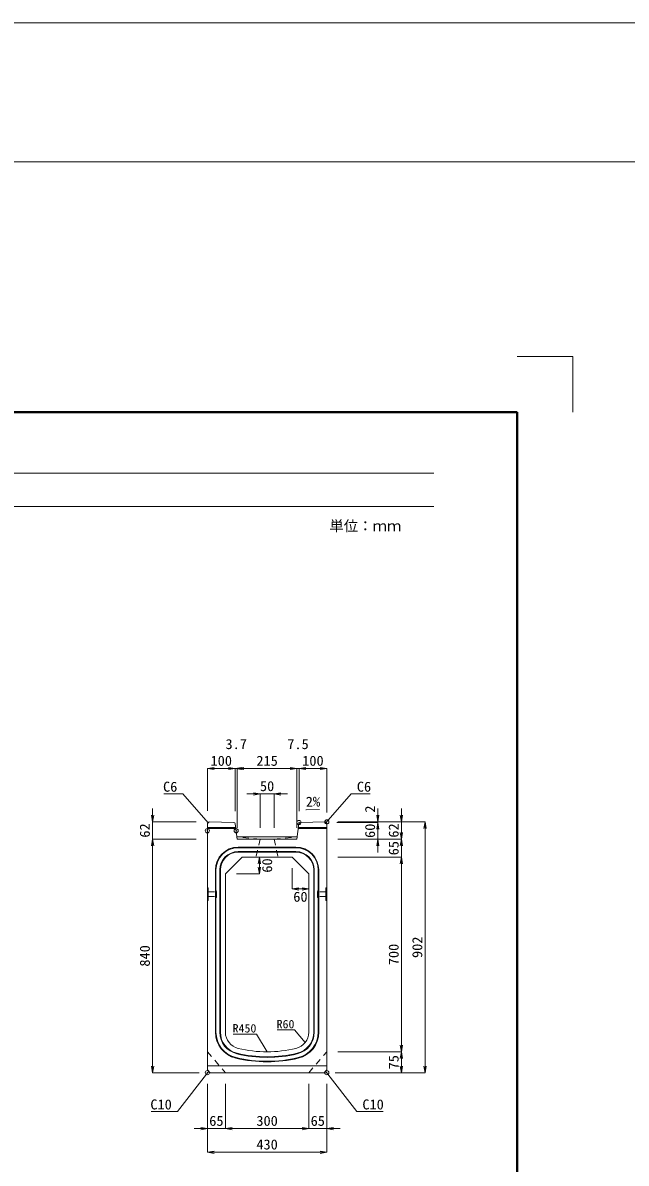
# Model space of a CAD drawing. Units: millimetres at full size; some dimension numbers follow another scale. Extents: x -1267 to 18002, y -8037 to 14483.
# Drawn here: x 6421 to 8593, y 10382 to 14483 of the extents above; entities that cross this region are included whole.
import ezdxf
from ezdxf.enums import TextEntityAlignment as Align

# ---------------------------------------------------------------- set-up
doc = ezdxf.new("R2010")
doc.units = ezdxf.units.MM
doc.header["$LTSCALE"] = 30
doc.header["$PDMODE"] = 32
doc.header["$PDSIZE"] = 15
doc.linetypes.add('USER1', pattern=[1.35, 0.75, -0.6])
for name, color, linetype, lineweight in [('0_2', 5, 'Continuous', 13), ('Defpoints_3', 1, 'Continuous', 13), ('インサート', 3, 'USER1', 9), ('図枠', 7, 'Continuous', 5), ('寸法線', 7, 'Continuous', 13), ('引出線', 4, 'Continuous', 13), ('排水孔', 30, 'USER1', 9), ('本体', 2, 'Continuous', 13), ('目地', 132, 'Continuous', 5), ('補助線', 8, 'Continuous', 13)]:
    doc.layers.add(name, color=color, linetype=linetype, lineweight=lineweight)
doc.styles.add('ＭＳ ゴシック', font='')
doc.styles.add('ＭＳ 明朝', font='')
doc.styles.get('ＭＳ ゴシック').set_extended_font_data('MS Gothic')
doc.styles.get('ＭＳ 明朝').set_extended_font_data('MS Mincho')

# ---------------------------------------------------------------- blocks, each defined once
blk = doc.blocks.new('open_arrow')
at = {"color": 0, "linetype": 'Continuous', "lineweight": -2}
blk.add_lwpolyline([(7.5, 1.25), (0, 0), (7.5, -1.25)], dxfattribs=at)

msp = doc.modelspace()

# ---------------------------------------------------------------- linework, layer by layer
at = {"layer": '0_2'}
for p, q in [((-1267.22, 14483.45), (18001.66, 14483.45)), ((-1267.22, 13983.45), (18001.66, 13983.45))]:
    msp.add_line(p, q, dxfattribs=at)
at = {"layer": 'Defpoints_3'}
for p in [(8200, 13283.37), (8400, 13083.37)]:
    msp.add_line(p, (8400, 13283.37), dxfattribs=at)
at = {"layer": 'インサート'}
for p, q in [((7118.2, 11362.21), (7115.2, 11362.21)), ((7115.2, 11362.21), (7115.2, 11337.21)), ((7118.2, 11337.21), (7118.2, 11362.21)), ((7481.8, 11362.21), (7484.8, 11362.21)), ((7481.8, 11337.21), (7481.8, 11362.21)), ((7484.8, 11362.21), (7484.8, 11337.21)), ((7088.2, 11358.21), (7115.2, 11358.21)), ((7088.2, 11358.21), (7088.2, 11341.21)), ((7088.2, 11341.21), (7115.2, 11341.21)), ((7115.2, 11337.21), (7118.2, 11337.21)), ((7484.8, 11337.21), (7481.8, 11337.21)), ((7511.8, 11358.21), (7484.8, 11358.21)), ((7511.8, 11341.21), (7484.8, 11341.21)), ((7511.8, 11358.21), (7511.8, 11341.21))]:
    msp.add_line(p, q, dxfattribs=at)
at = {"layer": '図枠', "lineweight": 40}
for p in [(400, 13083.37), (8200, 7543.37)]:
    msp.add_line(p, (8200, 13083.37), dxfattribs=at)
at = {"layer": '図枠', "lineweight": 13}
for p, q in [((700, 12863.37), (7900, 12863.37)), ((700, 12743.37), (7900, 12743.37))]:
    msp.add_line(p, q, dxfattribs=at)
at = {"layer": '寸法線'}
for p, q in [((7085, 11801.45), (7233, 11801.45)), ((7085, 11649.71), (7085, 11801.45)), ((7137, 11801.45), (7240.5, 11801.45)), ((7185, 11647.71), (7185, 11801.45)), ((7185, 11647.71), (7185, 11801.45)), ((7192.5, 11587.71), (7192.5, 11801.45)), ((7192.5, 11801.45), (7407.5, 11801.45)), ((7192.5, 11587.71), (7192.5, 11801.45)), ((7359.5, 11801.45), (7463, 11801.45)), ((7407.5, 11587.71), (7407.5, 11801.45)), ((7407.5, 11587.71), (7407.5, 11801.45)), ((7415, 11647.71), (7415, 11801.45)), ((7415, 11801.45), (7515, 11801.45)), ((7415, 11647.71), (7415, 11801.45)), ((7515, 11643.71), (7515, 11801.45)), ((7227, 11710.26), (7373, 11710.26)), ((7275, 11587.71), (7275, 11710.26)), ((7325, 11587.71), (7325, 11710.26)), ((6887.87, 11499.71), (6887.87, 11657.71)), ((7698.51, 11559.71), (7698.51, 11657.71)), ((7783.51, 11499.71), (7783.51, 11657.71)), ((7045, 11609.71), (6887.87, 11609.71)), ((7550.92, 11607.71), (7698.51, 11607.71)), ((7550.92, 11607.71), (7698.51, 11607.71)), ((7555, 11609.71), (7783.51, 11609.71)), ((7555, 11609.71), (7868.51, 11609.71)), ((7555, 11609.71), (7698.51, 11609.71)), ((7698.51, 11499.71), (7698.51, 11607.71)), ((7868.51, 10707.71), (7868.51, 11609.71)), ((7783.51, 11434.71), (7783.51, 11595.71)), ((6887.87, 10707.71), (6887.87, 11547.71)), ((7045, 11547.71), (6887.87, 11547.71)), ((7045, 11547.71), (6887.87, 11547.71)), ((7555, 11547.71), (7783.51, 11547.71)), ((7555, 11547.71), (7783.51, 11547.71)), ((7555, 11547.71), (7698.51, 11547.71)), ((7272.17, 11422.71), (7272.17, 11482.71)), ((7390, 11442.71), (7390, 11368.48)), ((7555, 11482.71), (7783.51, 11482.71)), ((7555, 11482.71), (7783.51, 11482.71)), ((7783.51, 10782.71), (7783.51, 11482.71)), ((7190, 11422.71), (7272.17, 11422.71)), ((7390, 11368.48), (7450, 11368.48)), ((7555, 10782.71), (7783.51, 10782.71)), ((7555, 10782.71), (7783.51, 10782.71)), ((7783.51, 10707.71), (7783.51, 10782.71)), ((7055, 10707.71), (6887.87, 10707.71)), ((7545, 10707.71), (7783.51, 10707.71)), ((7545, 10707.71), (7868.51, 10707.71)), ((7085, 10667.71), (7085, 10506.55)), ((7085, 10667.71), (7085, 10421.55)), ((7150, 10667.71), (7150, 10506.55)), ((7150, 10667.71), (7150, 10506.55)), ((7450, 10667.71), (7450, 10506.55)), ((7450, 10667.71), (7450, 10506.55)), ((7515, 10667.71), (7515, 10506.55)), ((7515, 10667.71), (7515, 10421.55)), ((7037, 10506.55), (7198, 10506.55)), ((7150, 10506.55), (7450, 10506.55)), ((7402, 10506.55), (7563, 10506.55)), ((7085, 10421.55), (7515, 10421.55))]:
    msp.add_line(p, q, dxfattribs=at)
at = {"layer": '引出線'}
for points in [[(7088, 11606.65), (6996.97, 11710.97), (6928.62, 11710.97)], [(7512, 11606.65), (7603.03, 11710.97), (7671.38, 11710.97)], [(7439.91, 11653.15), (7488.62, 11654.13), (7439.88, 11653.15)], [(7300, 10782.71), (7261.49, 10846.26), (7177.31, 10846.26)], [(7437.07, 10816.03), (7398.48, 10861.43), (7336.25, 10861.43)], [(7090, 10712.71), (6977.02, 10568.28), (6882.35, 10568.28)], [(7510, 10712.71), (7622.98, 10568.28), (7717.65, 10568.28)]]:
    msp.add_lwpolyline(points, dxfattribs=at)
at = {"layer": '排水孔'}
for p, q in [((7275, 11547.71), (7191.5, 11555.71)), ((7275, 11547.71), (7260, 11482.71)), ((7325, 11547.71), (7408.5, 11555.71)), ((7325, 11547.71), (7340, 11482.71))]:
    msp.add_line(p, q, dxfattribs=at)
at = {"layer": '本体'}
for p, q in [((7091, 11609.59), (7085, 11603.71)), ((7091, 11609.59), (7179.81, 11607.81)), ((7509, 11609.59), (7420.19, 11607.81)), ((7509, 11609.59), (7515, 11603.71)), ((7085, 11603.71), (7085, 10717.71)), ((7192.5, 11547.71), (7185.64, 11602.56)), ((7407.5, 11547.71), (7414.36, 11602.56)), ((7515, 10717.71), (7515, 11603.71)), ((7192.5, 11547.71), (7407.5, 11547.71)), ((7150, 11422.71), (7210, 11482.71)), ((7210, 11482.71), (7390, 11482.71)), ((7390, 11482.71), (7450, 11422.71)), ((7150, 11422.71), (7150, 10853.24)), ((7450, 10853.24), (7450, 11422.71)), ((7085, 10717.71), (7095, 10707.71)), ((7095, 10707.71), (7505, 10707.71)), ((7505, 10707.71), (7515, 10717.71))]:
    msp.add_line(p, q, dxfattribs=at)
at = {"layer": '本体', "lineweight": 9}
for p, q in [((7191.5, 11555.71), (7408.5, 11555.71)), ((7085, 11374.21), (7088.2, 11372.21)), ((7088.2, 11372.21), (7088.2, 11327.21)), ((7515, 11374.21), (7511.8, 11372.21)), ((7511.8, 11372.21), (7511.8, 11327.21)), ((7088.2, 11327.21), (7085, 11325.21)), ((7511.8, 11327.21), (7515, 11325.21)), ((7085, 10732.71), (7515, 10732.71))]:
    msp.add_line(p, q, dxfattribs=at)
at = {"layer": '本体', "linetype": 'USER1', "lineweight": 9}
for p, q in [((7085, 10782.71), (7150, 10707.71)), ((7450, 10707.71), (7515, 10782.71))]:
    msp.add_line(p, q, dxfattribs=at)
at = {"layer": '本体'}
for centre, radius, start, end in [((7179.69, 11601.81), 6, 7.12502, 88.85424), ((7420.31, 11601.81), 6, 91.14576, 172.87498), ((7210, 10853.24), 60, 180, 256.65764), ((7390, 10853.24), 60, 283.34236, 0), ((7300, 11232.71), 450, 256.65764, 283.34236)]:
    msp.add_arc(centre, radius, start, end, dxfattribs=at)
at = {"layer": '目地'}
for p, q in [((7085, 11589.71), (7187.25, 11589.71)), ((7085, 11585.71), (7187.75, 11585.71)), ((7515, 11585.71), (7412.25, 11585.71)), ((7515, 11589.71), (7412.75, 11589.71)), ((7404, 11518.71), (7196, 11518.71)), ((7404, 11516.71), (7196, 11516.71)), ((7404, 11502.71), (7196, 11502.71)), ((7404, 11500.71), (7196, 11500.71)), ((7114, 11436.71), (7114, 10853.24)), ((7116, 11436.71), (7116, 10853.24)), ((7130, 11436.71), (7130, 10853.24)), ((7132, 11436.71), (7132, 10853.24)), ((7468, 10853.24), (7468, 11436.71)), ((7470, 10853.24), (7470, 11436.71)), ((7484, 10853.24), (7484, 11436.71)), ((7486, 10853.24), (7486, 11436.71))]:
    msp.add_line(p, q, dxfattribs=at)
for centre, radius, start, end in [((7196, 11436.71), 82, 90, 180), ((7196, 11436.71), 80, 90, 180), ((7196, 11436.71), 66, 90, 180), ((7196, 11436.71), 64, 90, 180), ((7404, 11436.71), 82, 0, 90), ((7404, 11436.71), 80, 0, 90), ((7404, 11436.71), 66, 0, 90), ((7404, 11436.71), 64, 0, 90), ((7210, 10853.24), 96, 180, 256.65764), ((7210, 10853.24), 94, 180, 256.65764), ((7210, 10853.24), 80, 180, 256.65764), ((7210, 10853.24), 78, 180, 256.65764), ((7390, 10853.24), 78, 283.34236, 360), ((7390, 10853.24), 80, 283.34236, 360), ((7390, 10853.24), 94, 283.34236, 0), ((7390, 10853.24), 96, 283.34236, 0), ((7300, 11232.71), 486, 256.65764, 283.34236), ((7300, 11232.71), 484, 256.65764, 283.34236), ((7300, 11232.71), 470, 256.65764, 283.34236), ((7300, 11232.71), 468, 256.65764, 283.34236)]:
    msp.add_arc(centre, radius, start, end, dxfattribs=at)
at = {"layer": '補助線'}
for p in [(7415, 11607.71), (7515, 11609.71), (7085, 11577.71), (7188.75, 11577.71), (7085, 10707.71), (7515, 10707.71)]:
    msp.add_point(p, dxfattribs=at)

# ---------------------------------------------------------------- block references
at = {"layer": '寸法線', "xscale": 3.2, "yscale": 3.2}
for p in [(7085, 11801.45), (7185, 11801.45), (7192.5, 11801.45), (7192.5, 11801.45), (7415, 11801.45), (7415, 11801.45), (7325, 11710.26), (7390, 11368.48), (7150, 10506.55), (7150, 10506.55), (7515, 10506.55), (7085, 10421.55)]:
    msp.add_blockref('open_arrow', p, dxfattribs=at)
for p, rotation in [((7185, 11801.45), 180), ((7407.5, 11801.45), 180), ((7407.5, 11801.45), 180), ((7515, 11801.45), 180), ((7275, 11710.26), 180), ((6887.87, 11609.71), 90), ((7698.51, 11609.71), 90), ((7698.51, 11607.71), 270), ((7698.51, 11607.71), 270), ((7783.51, 11609.71), 90), ((7868.51, 11609.71), 270), ((7783.51, 11547.71), 90), ((6887.87, 11547.71), 270), ((6887.87, 11547.71), 270), ((7698.51, 11547.71), 270), ((7783.51, 11547.71), 270), ((7272.17, 11482.71), 270), ((7272.17, 11422.71), 90), ((7783.51, 11482.71), 270), ((7783.51, 11482.71), 270), ((7450, 11368.48), 180), ((7783.51, 10782.71), 90), ((7783.51, 10782.71), 270), ((6887.87, 10707.71), 90), ((7783.51, 10707.71), 90), ((7868.51, 10707.71), 90), ((7085, 10506.55), 180), ((7450, 10506.55), 180), ((7450, 10506.55), 180), ((7515, 10421.55), 180)]:
    msp.add_blockref('open_arrow', p, dxfattribs=dict(at, rotation=rotation))
at = {"layer": '引出線'}
for p, xscale, yscale, rotation in [((7439.91, 11653.15), 0.16, 0.16, 1.1), ((7088, 11606.65), 0.16, 0.16, 131.1), ((7512, 11606.65), 0.16, 0.16, 48.9), ((7437.07, 10816.03), 0.133, 0.133, 130.4), ((7300, 10782.71), 0.133, 0.133, 121.2), ((7090, 10712.71), 0.16, 0.16, 232), ((7510, 10712.71), 0.16, 0.16, 308)]:
    msp.add_blockref('open_arrow', p, dxfattribs=dict(at, xscale=xscale, yscale=yscale, rotation=rotation))

# ---------------------------------------------------------------- texts
at = {"layer": '図枠', "style": 'ＭＳ ゴシック'}
msp.add_text('単位：ｍｍ', height=37.98, dxfattribs=at).set_placement((7653.73, 12674.04), align=Align.MIDDLE_CENTER)
at = {"layer": '寸法線', "style": 'ＭＳ 明朝', "width": 1.05}
for s, p in [('3.7', (7188.75, 11889.45)), ('7.5', (7411.25, 11889.45)), ('100', (7135, 11829.45)), ('215', (7300, 11829.45)), ('100', (7465, 11829.45)), ('50', (7300, 11738.26)), ('60', (7420, 11340.48)), ('65', (7117.5, 10534.55)), ('300', (7300, 10534.55)), ('65', (7482.5, 10534.55)), ('430', (7300, 10449.55))]:
    msp.add_text(s, height=36.03, dxfattribs=at).set_placement(p, align=Align.MIDDLE_CENTER)
for s, p in [('2', (7670.51, 11655.63)), ('62', (6859.87, 11578.71)), ('60', (7670.51, 11577.71)), ('62', (7755.51, 11578.71)), ('65', (7755.51, 11515.21)), ('60', (7300.17, 11452.71)), ('840', (6859.87, 11127.71)), ('700', (7755.51, 11132.71)), ('902', (7840.51, 11158.71)), ('75', (7755.51, 10745.21))]:
    msp.add_text(s, height=36.03, rotation=90, dxfattribs=at).set_placement(p, align=Align.MIDDLE_CENTER)
at = {"layer": '引出線', "style": 'ＭＳ 明朝', "width": 1.05}
for s, height, p in [('C6', 36.03, (6976.97, 11754.17)), ('R450', 30.02, (7261.49, 10882.26)), ('R60', 30.02, (7398.48, 10897.43)), ('C10', 36.03, (6957.02, 10611.48))]:
    msp.add_text(s, height=height, dxfattribs=at).set_placement(p, align=Align.TOP_RIGHT)
for s, p in [('C6', (7623.03, 11754.17)), ('C10', (7642.98, 10611.48))]:
    msp.add_text(s, height=36.03, dxfattribs=at).set_placement(p, align=Align.TOP_LEFT)
msp.add_text('2%', height=36.03, rotation=1.146, dxfattribs=at).set_placement((7438.94, 11700.04), align=Align.TOP_LEFT)

doc.saveas('drawing.dxf')
